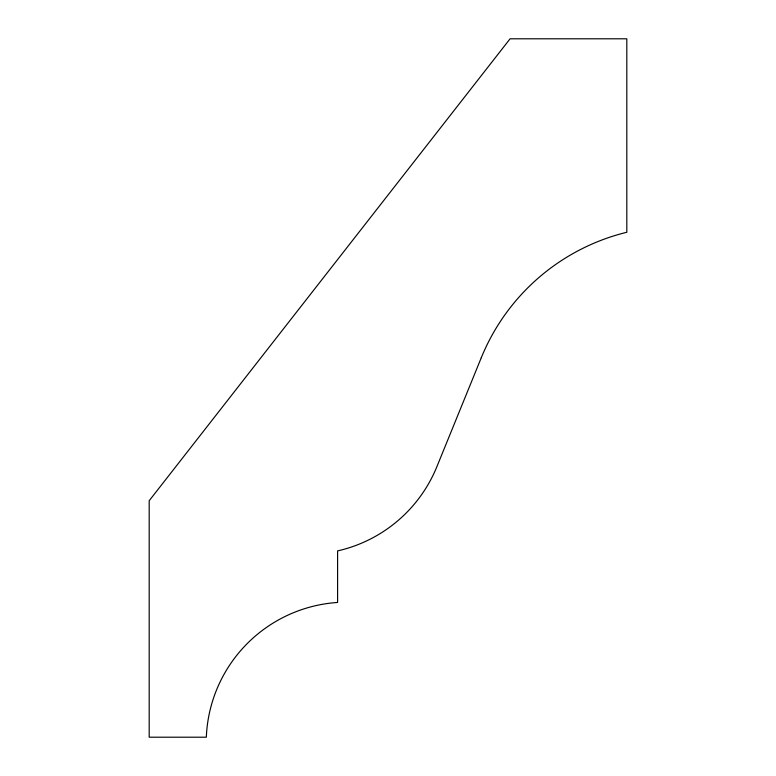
<?xml version="1.0" encoding="UTF-8"?>
<svg xmlns="http://www.w3.org/2000/svg" width="776" height="776" viewBox="0 0 776 776"><rect width="100%" height="100%" fill="white"/><g stroke="black" fill="none" stroke-linecap="round" stroke-linejoin="round"><path stroke-width="1.16" d="M481.285 357.717L436.859 466.745A140.737 140.737 0 0 1 337.599 550.902L337.599 602.457A140.737 140.737 0 0 0 206.329 737.2L149.186 737.2L149.186 500.733L510.084 38.8L626.814 38.8L626.814 232.276A211.101 211.101 0 0 0 481.285 357.717"/></g></svg>
